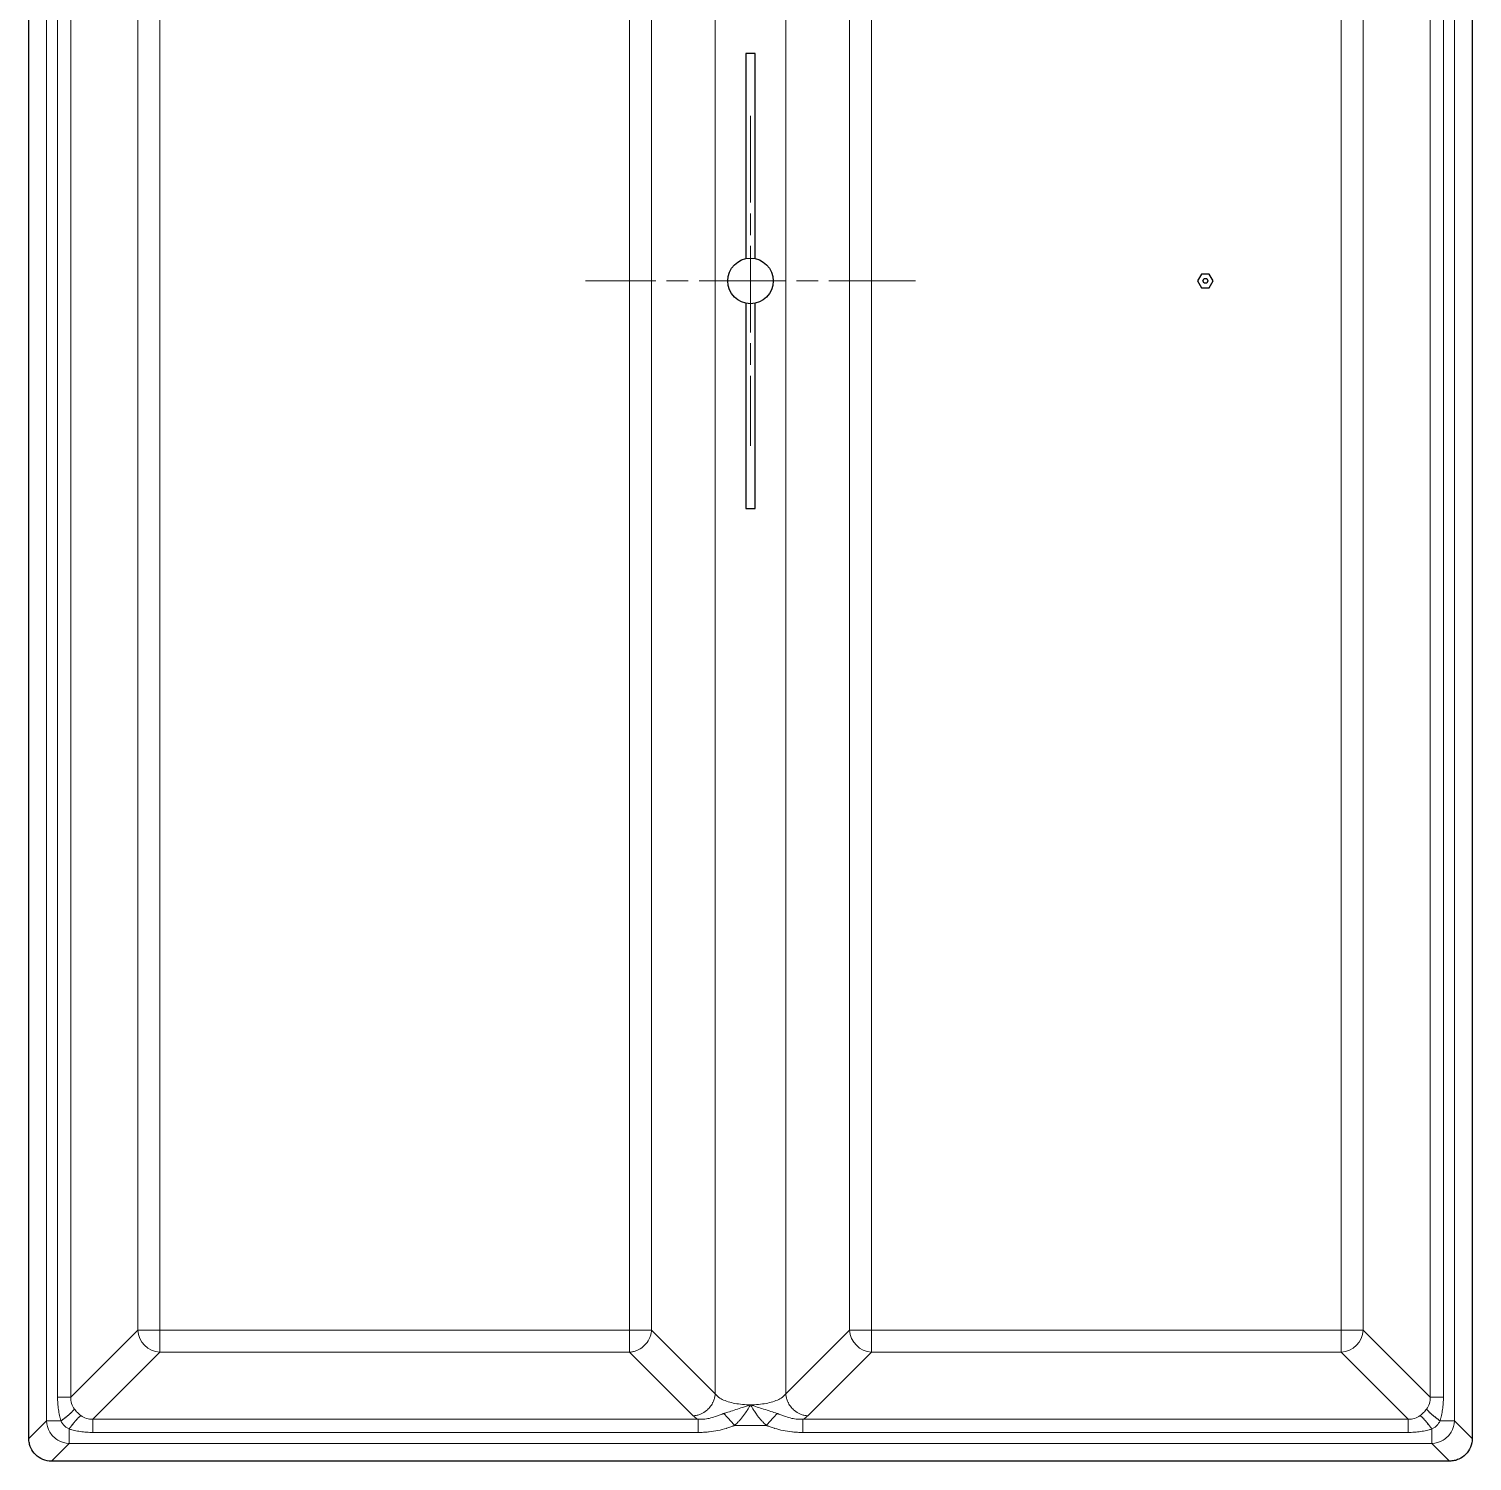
# Model space of a CAD drawing. Header units: millimetres. Extents: x 0 to 1486, y 0 to 1051.
# Drawn here: x 1018.63 to 1050.36, y 323.71 to 355.19 of the extents above; entities that cross this region are included whole.
import ezdxf

# ---------------------------------------------------------------- set-up
doc = ezdxf.new("R2010")
doc.units = ezdxf.units.MM
doc.header["$LTSCALE"] = 1.25
doc.linetypes.add('CHAIN', pattern=[0.3543, 0.2362, -0.0295, 0.0591, -0.0295])
for name, color, linetype, lineweight, true_color in [('Mittelpunktmarkierung(DIN)', 7, 'Continuous', 9, 0x262659), ('Sichtbare Kanten(DIN)', 7, 'Continuous', 25, 0x262659), ('Sichtbare tangentiale Kanten(DIN)', 7, 'Continuous', 15, 0x1a1a3e)]:
    doc.layers.add(name, color=color, linetype=linetype, lineweight=lineweight, true_color=true_color)

msp = doc.modelspace()

# ---------------------------------------------------------------- linework, layer by layer
at = {"layer": 'Mittelpunktmarkierung(DIN)', "linetype": 'CHAIN', "ltscale": 6.444903}
for p, q in [((1034.4985, 353.2739), (1034.4985, 346.0239)), ((1038.1235, 349.6489), (1030.8735, 349.6489))]:
    msp.add_line(p, q, dxfattribs=at)
at = {"layer": 'Sichtbare Kanten(DIN)'}
for p, q in [((1018.6335, 324.209), (1018.6335, 375.0887)), ((1050.3635, 375.0887), (1050.3635, 324.209)), ((1034.5985, 354.6489), (1034.3985, 354.6489)), ((1034.3985, 354.6489), (1034.3985, 350.1388)), ((1034.5985, 350.1388), (1034.5985, 354.6489)), ((1044.4119, 349.7989), (1044.3253, 349.6489)), ((1044.5851, 349.7989), (1044.4119, 349.7989)), ((1044.4407, 349.6489), (1044.4696, 349.6989)), ((1044.4696, 349.6989), (1044.5273, 349.6989)), ((1044.5273, 349.6989), (1044.5562, 349.6489)), ((1044.6717, 349.6489), (1044.5851, 349.7989)), ((1044.3253, 349.6489), (1044.4119, 349.4989)), ((1044.4119, 349.4989), (1044.5851, 349.4989)), ((1044.4696, 349.5989), (1044.4407, 349.6489)), ((1044.5273, 349.5989), (1044.4696, 349.5989)), ((1044.5562, 349.6489), (1044.5273, 349.5989)), ((1044.5851, 349.4989), (1044.6717, 349.6489)), ((1034.3985, 349.159), (1034.3985, 344.6489)), ((1034.5985, 344.6489), (1034.5985, 349.159)), ((1034.3985, 344.6489), (1034.5985, 344.6489)), ((1049.8683, 323.7139), (1019.1286, 323.7139))]:
    msp.add_line(p, q, dxfattribs=at)
msp.add_circle((1034.4985, 349.6489), 0.5, dxfattribs=at)
for points, knots in [([(1019.3397, 324.5991), (1019.3555, 324.6108), (1019.3711, 324.6224), (1019.3864, 324.634), (1019.4054, 324.6485), (1019.424, 324.6629), (1019.4417, 324.6769), (1019.4524, 324.6854), (1019.4628, 324.6937), (1019.4728, 324.7019), (1019.493, 324.7183), (1019.5119, 324.7341), (1019.5292, 324.7492), (1019.5466, 324.7642), (1019.5623, 324.7784), (1019.5763, 324.7916), (1019.5833, 324.7982), (1019.5898, 324.8045), (1019.5959, 324.8106), (1019.6059, 324.8206), (1019.6147, 324.8299), (1019.622, 324.8383), (1019.6279, 324.8451), (1019.6328, 324.8512), (1019.6368, 324.8567)], [-1.0769104, -1.0769104, -1.0769104, -1.0769104, -0.9572537, -0.9572537, -0.9572537, -0.8077, -0.8077, -0.8077, -0.7179403, -0.7179403, -0.7179403, -0.5384552, -0.5384552, -0.5384552, -0.3589701, -0.3589701, -0.3589701, -0.2692104, -0.2692104, -0.2692104, -0.1196567, -0.1196567, -0.1196567, 0, 0, 0, 0]), ([(1019.5187, 324.4201), (1019.5304, 324.4359), (1019.542, 324.4515), (1019.5536, 324.4668), (1019.5681, 324.4858), (1019.5825, 324.5044), (1019.5965, 324.5221), (1019.605, 324.5328), (1019.6133, 324.5432), (1019.6215, 324.5532), (1019.6379, 324.5734), (1019.6537, 324.5923), (1019.6687, 324.6096), (1019.6838, 324.627), (1019.698, 324.6427), (1019.7112, 324.6567), (1019.7178, 324.6637), (1019.7241, 324.6702), (1019.7302, 324.6763), (1019.7402, 324.6863), (1019.7495, 324.6951), (1019.7579, 324.7024), (1019.7647, 324.7083), (1019.7708, 324.7132), (1019.7763, 324.7172)], [-1.0769104, -1.0769104, -1.0769104, -1.0769104, -0.9572537, -0.9572537, -0.9572537, -0.8077, -0.8077, -0.8077, -0.7179403, -0.7179403, -0.7179403, -0.5384552, -0.5384552, -0.5384552, -0.3589701, -0.3589701, -0.3589701, -0.2692104, -0.2692104, -0.2692104, -0.1196567, -0.1196567, -0.1196567, 0, 0, 0, 0]), ([(1049.4782, 324.4201), (1049.4666, 324.4359), (1049.4549, 324.4515), (1049.4433, 324.4668), (1049.4288, 324.4858), (1049.4145, 324.5044), (1049.4004, 324.5221), (1049.392, 324.5328), (1049.3836, 324.5432), (1049.3754, 324.5532), (1049.359, 324.5734), (1049.3432, 324.5923), (1049.3282, 324.6096), (1049.3131, 324.627), (1049.2989, 324.6427), (1049.2857, 324.6567), (1049.2791, 324.6637), (1049.2728, 324.6702), (1049.2668, 324.6763), (1049.2567, 324.6863), (1049.2474, 324.6951), (1049.239, 324.7024), (1049.2323, 324.7083), (1049.2261, 324.7132), (1049.2206, 324.7172)], [-1.0769104, -1.0769104, -1.0769104, -1.0769104, -0.9572537, -0.9572537, -0.9572537, -0.8077, -0.8077, -0.8077, -0.7179403, -0.7179403, -0.7179403, -0.5384552, -0.5384552, -0.5384552, -0.3589701, -0.3589701, -0.3589701, -0.2692104, -0.2692104, -0.2692104, -0.1196567, -0.1196567, -0.1196567, 0, 0, 0, 0]), ([(1049.6573, 324.5991), (1049.6414, 324.6108), (1049.6258, 324.6224), (1049.6106, 324.634), (1049.5915, 324.6485), (1049.573, 324.6629), (1049.5552, 324.6769), (1049.5445, 324.6854), (1049.5342, 324.6937), (1049.5241, 324.7019), (1049.5039, 324.7183), (1049.485, 324.7341), (1049.4677, 324.7492), (1049.4504, 324.7642), (1049.4346, 324.7784), (1049.4206, 324.7916), (1049.4136, 324.7982), (1049.4071, 324.8045), (1049.4011, 324.8106), (1049.391, 324.8206), (1049.3822, 324.8299), (1049.3749, 324.8383), (1049.369, 324.8451), (1049.3641, 324.8512), (1049.3601, 324.8567)], [-1.0769104, -1.0769104, -1.0769104, -1.0769104, -0.9572537, -0.9572537, -0.9572537, -0.8077, -0.8077, -0.8077, -0.7179403, -0.7179403, -0.7179403, -0.5384552, -0.5384552, -0.5384552, -0.3589701, -0.3589701, -0.3589701, -0.2692104, -0.2692104, -0.2692104, -0.1196567, -0.1196567, -0.1196567, 0, 0, 0, 0]), ([(1019.1286, 323.7139), (1019.0646, 323.7139), (1019.0002, 323.7263), (1018.8823, 323.7741), (1018.8286, 323.8091), (1018.7377, 323.8972), (1018.701, 323.9501), (1018.6616, 324.0397), (1018.6511, 324.0727), (1018.6371, 324.1401), (1018.6335, 324.1746), (1018.6335, 324.209)], [0, 0, 0, 0, 0.019193526, 0.019193526, 0.038166014, 0.038166014, 0.057250771, 0.057250771, 0.067667509, 0.067667509, 0.078108379, 0.078108379, 0.078108379, 0.078108379]), ([(1050.3635, 324.209), (1050.3635, 324.145), (1050.351, 324.0806), (1050.3033, 323.9627), (1050.2683, 323.909), (1050.1801, 323.8181), (1050.1272, 323.7814), (1050.0376, 323.742), (1050.0046, 323.7315), (1049.9372, 323.7175), (1049.9028, 323.7139), (1049.8683, 323.7139)], [0, 0, 0, 0, 0.019193526, 0.019193526, 0.038166014, 0.038166014, 0.057250771, 0.057250771, 0.067667509, 0.067667509, 0.078108379, 0.078108379, 0.078108379, 0.078108379])]:
    msp.add_open_spline(points, degree=3, knots=knots, dxfattribs=at)
at = {"layer": 'Sichtbare tangentiale Kanten(DIN)'}
for p, q in [((1019.0236, 324.5991), (1019.0236, 374.6986)), ((1049.9734, 374.6986), (1049.9734, 324.5991)), ((1019.2644, 374.1758), (1019.2644, 325.122)), ((1019.556, 374.1758), (1019.556, 325.122)), ((1033.7216, 374.1024), (1033.7216, 325.1953)), ((1035.2753, 374.1024), (1035.2753, 325.1953)), ((1049.4409, 374.1758), (1049.4409, 325.122)), ((1049.7325, 374.1758), (1049.7325, 325.122)), ((1021.0271, 326.593), (1021.0271, 372.7047)), ((1021.5126, 326.593), (1021.5126, 372.7047)), ((1031.8365, 372.7047), (1031.8365, 326.593)), ((1032.3221, 372.7047), (1032.3221, 326.593)), ((1036.6749, 372.7047), (1036.6749, 326.593)), ((1037.1604, 372.7047), (1037.1604, 326.593)), ((1047.4843, 372.7047), (1047.4843, 326.593)), ((1047.9699, 372.7047), (1047.9699, 326.593)), ((1019.556, 325.122), (1021.0271, 326.593)), ((1021.0271, 326.593), (1021.5126, 326.593)), ((1021.5126, 326.1075), (1021.5126, 326.593)), ((1031.8365, 326.593), (1021.5126, 326.593)), ((1031.8365, 326.593), (1032.3221, 326.593)), ((1031.8365, 326.593), (1031.8365, 326.1075)), ((1032.3221, 326.593), (1033.7216, 325.1953)), ((1036.6749, 326.593), (1035.2753, 325.1953)), ((1037.1604, 326.593), (1036.6749, 326.593)), ((1037.1604, 326.1075), (1037.1604, 326.593)), ((1047.4843, 326.593), (1037.1604, 326.593)), ((1047.4843, 326.593), (1047.4843, 326.1075)), ((1047.4843, 326.593), (1047.9699, 326.593)), ((1049.4409, 325.122), (1047.9699, 326.593)), ((1020.0416, 324.6364), (1021.5126, 326.1075)), ((1031.8365, 326.1075), (1021.5126, 326.1075)), ((1031.8365, 326.1075), (1033.2361, 324.7097)), ((1037.1604, 326.1075), (1035.7608, 324.7097)), ((1047.4843, 326.1075), (1037.1604, 326.1075)), ((1048.9553, 324.6364), (1047.4843, 326.1075)), ((1019.556, 325.122), (1019.2644, 325.122)), ((1049.4409, 325.122), (1049.7325, 325.122)), ((1018.6335, 324.209), (1019.0236, 324.5991)), ((1020.0416, 324.3449), (1020.0416, 324.6364)), ((1020.0416, 324.6364), (1033.35, 324.6364)), ((1033.35, 324.6364), (1033.35, 324.3449)), ((1035.647, 324.3449), (1035.647, 324.6364)), ((1035.647, 324.6364), (1048.9553, 324.6364)), ((1048.9553, 324.6364), (1048.9553, 324.3449)), ((1049.6573, 324.5991), (1049.9734, 324.5991)), ((1050.3635, 324.209), (1049.9734, 324.5991)), ((1020.0416, 324.3449), (1033.35, 324.3449)), ((1034.8459, 324.5001), (1034.1512, 324.5001)), ((1035.647, 324.3449), (1048.9553, 324.3449)), ((1019.1286, 323.7139), (1019.5187, 324.104)), ((1049.4782, 324.104), (1019.5187, 324.104)), ((1049.8683, 323.7139), (1049.4782, 324.104))]:
    msp.add_line(p, q, dxfattribs=at)
for centre, major_axis, ratio, start_param, end_param in [((1021.5126, 326.593), (0.3536, -0.3536), 0.9446321, 3.9554703, 5.4693077), ((1037.1604, 326.593), (0.3533, -0.3538), 0.9445654, 3.9561594, 5.4699263), ((1047.4843, 326.593), (-0.3536, -0.3536), 0.9446321, 0.8138776, 2.327715), ((1034.2928, 324.7683), (1.094, -0.0179), 0.2634519, 3.4077328, 3.677844), ((1034.1512, 324.5001), (0.3344, -0.3717), 0.0000692, 3.9311732, 4.7123471), ((1034.8458, 324.5), (0.3343, 0.3717), 0.0000692, 4.7125872, 5.493443), ((1034.7041, 324.7683), (1.094, 0.0179), 0.2634519, 5.746934, 6.0170452)]:
    msp.add_ellipse(centre, major_axis=major_axis, ratio=ratio, start_param=start_param, end_param=end_param, dxfattribs=at)
for points, knots in [([(1031.8365, 326.1075), (1031.8482, 326.1081), (1031.8599, 326.1092), (1031.8716, 326.1107), (1031.8949, 326.1138), (1031.918, 326.1185), (1031.9409, 326.1248), (1031.9665, 326.1319), (1031.9918, 326.141), (1032.0162, 326.1521), (1032.0244, 326.1557), (1032.0324, 326.1597), (1032.0404, 326.1638), (1032.0881, 326.1885), (1032.1322, 326.2208), (1032.1705, 326.2591), (1032.2087, 326.2973), (1032.241, 326.3414), (1032.2657, 326.3892), (1032.2699, 326.3971), (1032.2738, 326.4052), (1032.2775, 326.4133), (1032.2885, 326.4378), (1032.2977, 326.463), (1032.3048, 326.4887), (1032.3111, 326.5115), (1032.3158, 326.5347), (1032.3188, 326.558), (1032.3203, 326.5697), (1032.3214, 326.5813), (1032.3221, 326.593)], [0, 0, 0, 0, 0.0720856, 0.0720856, 0.0720856, 0.2162567, 0.2162567, 0.2162567, 0.3784425, 0.3784425, 0.3784425, 0.4325134, 0.4325134, 0.4325134, 0.7568985, 0.7568985, 0.7568985, 1.0812835, 1.0812835, 1.0812835, 1.1353545, 1.1353545, 1.1353545, 1.2975402, 1.2975402, 1.2975402, 1.4417114, 1.4417114, 1.4417114, 1.5137969, 1.5137969, 1.5137969, 1.5137969]), ([(1019.2644, 325.122), (1019.2645, 325.1103), (1019.2646, 325.0986), (1019.2648, 325.0869), (1019.2649, 325.0752), (1019.2653, 325.0635), (1019.2657, 325.0519), (1019.2665, 325.0286), (1019.2677, 325.0054), (1019.2693, 324.9823), (1019.2726, 324.9363), (1019.2774, 324.8909), (1019.2838, 324.8468), (1019.2902, 324.8025), (1019.2982, 324.7595), (1019.3076, 324.7181), (1019.3123, 324.6975), (1019.3174, 324.6772), (1019.3227, 324.6573), (1019.3254, 324.6474), (1019.3281, 324.6376), (1019.3309, 324.6279), (1019.3338, 324.6182), (1019.3367, 324.6086), (1019.3397, 324.5991)], [0, 0, 0, 0, 0.03321382, 0.03321382, 0.03321382, 0.06641125, 0.06641125, 0.06641125, 0.13277377, 0.13277377, 0.13277377, 0.26517816, 0.26517816, 0.26517816, 0.3981672, 0.3981672, 0.3981672, 0.46455773, 0.46455773, 0.46455773, 0.4977404, 0.4977404, 0.4977404, 0.53089997, 0.53089997, 0.53089997, 0.53089997]), ([(1019.556, 325.122), (1019.5535, 325.0727), (1019.5655, 324.9764), (1019.6094, 324.8941), (1019.6368, 324.8567)], [0, 0, 0, 0, 0.14249094, 0.285274, 0.285274, 0.285274, 0.285274]), ([(1033.7216, 325.1953), (1033.7209, 325.1836), (1033.7198, 325.1719), (1033.7183, 325.1603), (1033.7153, 325.137), (1033.7106, 325.1138), (1033.7043, 325.091), (1033.6972, 325.0653), (1033.6881, 325.04), (1033.677, 325.0156), (1033.6733, 325.0075), (1033.6694, 324.9994), (1033.6653, 324.9914), (1033.6488, 324.9596), (1033.6289, 324.9294), (1033.6062, 324.9015), (1033.5948, 324.8875), (1033.5828, 324.8741), (1033.57, 324.8613), (1033.5573, 324.8486), (1033.5439, 324.8365), (1033.5299, 324.8251), (1033.495, 324.7967), (1033.4565, 324.7728), (1033.4158, 324.7543), (1033.3913, 324.7433), (1033.3661, 324.7341), (1033.3404, 324.727), (1033.3176, 324.7207), (1033.2944, 324.716), (1033.2711, 324.713), (1033.2594, 324.7115), (1033.2478, 324.7104), (1033.2361, 324.7097)], [-1.5137969, -1.5137969, -1.5137969, -1.5137969, -1.4417114, -1.4417114, -1.4417114, -1.2975402, -1.2975402, -1.2975402, -1.1353545, -1.1353545, -1.1353545, -1.0812835, -1.0812835, -1.0812835, -0.8650268, -0.8650268, -0.8650268, -0.7568985, -0.7568985, -0.7568985, -0.6487701, -0.6487701, -0.6487701, -0.3784425, -0.3784425, -0.3784425, -0.2162567, -0.2162567, -0.2162567, -0.0720856, -0.0720856, -0.0720856, 0, 0, 0, 0]), ([(1033.7216, 325.1953), (1033.7428, 325.161), (1033.7785, 325.1281), (1033.8265, 325.0983), (1033.8425, 325.0884), (1033.8598, 325.0788), (1033.8785, 325.0697), (1033.9158, 325.0514), (1033.9583, 325.0348), (1034.0049, 325.0203), (1034.0515, 325.0057), (1034.1023, 324.9932), (1034.1557, 324.9831), (1034.2625, 324.9629), (1034.3803, 324.9523), (1034.4985, 324.9523)], [-1.0975594, -1.0975594, -1.0975594, -1.0975594, -0.8232491, -0.8232491, -0.8232491, -0.7317063, -0.7317063, -0.7317063, -0.5486389, -0.5486389, -0.5486389, -0.3658531, -0.3658531, -0.3658531, 0, 0, 0, 0]), ([(1033.9157, 324.7618), (1033.9251, 324.7648), (1033.9345, 324.7678), (1033.944, 324.7709), (1033.9536, 324.7741), (1033.9633, 324.7772), (1033.9731, 324.7804), (1033.9927, 324.7869), (1034.0129, 324.7935), (1034.0338, 324.8004), (1034.0769, 324.8146), (1034.1231, 324.8298), (1034.1735, 324.846), (1034.2206, 324.861), (1034.2712, 324.8769), (1034.3247, 324.8942), (1034.3523, 324.9031), (1034.3807, 324.9123), (1034.4098, 324.922), (1034.4243, 324.9268), (1034.4389, 324.9318), (1034.4537, 324.9368), (1034.4685, 324.9419), (1034.4835, 324.947), (1034.4985, 324.9523)], [0, 0, 0, 0, 0.0397614, 0.0397614, 0.0397614, 0.07945706, 0.07945706, 0.07945706, 0.15871475, 0.15871475, 0.15871475, 0.32258978, 0.32258978, 0.32258978, 0.4758974, 0.4758974, 0.4758974, 0.55516805, 0.55516805, 0.55516805, 0.59470833, 0.59470833, 0.59470833, 0.634183, 0.634183, 0.634183, 0.634183]), ([(1034.1512, 324.5001), (1034.1599, 324.5081), (1034.1688, 324.5161), (1034.1774, 324.5243), (1034.1861, 324.5325), (1034.1947, 324.5409), (1034.2031, 324.5493), (1034.22, 324.5661), (1034.2365, 324.5834), (1034.2525, 324.601), (1034.2858, 324.6376), (1034.3173, 324.6758), (1034.3471, 324.7152), (1034.3749, 324.752), (1034.4003, 324.7906), (1034.4251, 324.8294), (1034.4379, 324.8495), (1034.4505, 324.8698), (1034.4628, 324.8902), (1034.469, 324.9004), (1034.4751, 324.9107), (1034.481, 324.921), (1034.487, 324.9314), (1034.4928, 324.9418), (1034.4985, 324.9523)], [0, 0, 0, 0, 0.03572785, 0.03572785, 0.03572785, 0.07149694, 0.07149694, 0.07149694, 0.14312062, 0.14312062, 0.14312062, 0.29141532, 0.29141532, 0.29141532, 0.42964001, 0.42964001, 0.42964001, 0.50120862, 0.50120862, 0.50120862, 0.53702584, 0.53702584, 0.53702584, 0.57289678, 0.57289678, 0.57289678, 0.57289678]), ([(1034.4985, 324.9523), (1034.6166, 324.9523), (1034.7344, 324.9629), (1034.8412, 324.9831), (1034.8946, 324.9932), (1034.9454, 325.0057), (1034.992, 325.0203), (1035.0387, 325.0348), (1035.0811, 325.0514), (1035.1184, 325.0697), (1035.1371, 325.0788), (1035.1544, 325.0884), (1035.1704, 325.0983), (1035.2184, 325.1281), (1035.2541, 325.161), (1035.2753, 325.1953)], [0, 0, 0, 0, 0.3658531, 0.3658531, 0.3658531, 0.5486389, 0.5486389, 0.5486389, 0.7317063, 0.7317063, 0.7317063, 0.8232491, 0.8232491, 0.8232491, 1.0975594, 1.0975594, 1.0975594, 1.0975594]), ([(1034.4985, 324.9523), (1034.6005, 324.9166), (1034.7642, 324.8654), (1034.9475, 324.8059), (1035.0382, 324.7756), (1035.0812, 324.7617)], [0, 0, 0, 0, 0.26896933, 0.45156768, 0.63416604, 0.63416604, 0.63416604, 0.63416604]), ([(1034.4985, 324.9523), (1034.5042, 324.9418), (1034.5099, 324.9313), (1034.5159, 324.921), (1034.5218, 324.9107), (1034.5279, 324.9004), (1034.534, 324.8902), (1034.5463, 324.8697), (1034.5588, 324.8494), (1034.5716, 324.8292), (1034.5893, 324.8011), (1034.6075, 324.7732), (1034.627, 324.7462), (1034.6355, 324.7344), (1034.6441, 324.7228), (1034.6529, 324.7112), (1034.6818, 324.6732), (1034.7123, 324.6363), (1034.7445, 324.601), (1034.7606, 324.5834), (1034.7771, 324.5661), (1034.794, 324.5492), (1034.8024, 324.5408), (1034.8109, 324.5325), (1034.8196, 324.5243), (1034.8283, 324.5161), (1034.8371, 324.5081), (1034.8459, 324.5001)], [0, 0, 0, 0, 0.0358734, 0.0358734, 0.0358734, 0.07170528, 0.07170528, 0.07170528, 0.14331927, 0.14331927, 0.14331927, 0.24303125, 0.24303125, 0.24303125, 0.28653163, 0.28653163, 0.28653163, 0.42986368, 0.42986368, 0.42986368, 0.50150264, 0.50150264, 0.50150264, 0.53727834, 0.53727834, 0.53727834, 0.5730102, 0.5730102, 0.5730102, 0.5730102]), ([(1035.7608, 324.7097), (1035.7492, 324.7104), (1035.7375, 324.7115), (1035.7258, 324.713), (1035.7025, 324.716), (1035.6793, 324.7207), (1035.6565, 324.727), (1035.6308, 324.7341), (1035.6056, 324.7433), (1035.5812, 324.7543), (1035.5404, 324.7728), (1035.5019, 324.7967), (1035.467, 324.8251), (1035.453, 324.8365), (1035.4396, 324.8486), (1035.4269, 324.8613), (1035.4142, 324.8741), (1035.4021, 324.8875), (1035.3907, 324.9015), (1035.368, 324.9294), (1035.3481, 324.9596), (1035.3316, 324.9914), (1035.3275, 324.9994), (1035.3236, 325.0075), (1035.3199, 325.0156), (1035.3088, 325.04), (1035.2997, 325.0653), (1035.2926, 325.091), (1035.2863, 325.1138), (1035.2816, 325.137), (1035.2786, 325.1603), (1035.2771, 325.1719), (1035.276, 325.1836), (1035.2753, 325.1953)], [-1.5137969, -1.5137969, -1.5137969, -1.5137969, -1.4417114, -1.4417114, -1.4417114, -1.2975402, -1.2975402, -1.2975402, -1.1353545, -1.1353545, -1.1353545, -0.8650268, -0.8650268, -0.8650268, -0.7568985, -0.7568985, -0.7568985, -0.6487701, -0.6487701, -0.6487701, -0.4325134, -0.4325134, -0.4325134, -0.3784425, -0.3784425, -0.3784425, -0.2162567, -0.2162567, -0.2162567, -0.0720856, -0.0720856, -0.0720856, 0, 0, 0, 0]), ([(1049.4409, 325.122), (1049.4434, 325.0727), (1049.4315, 324.9764), (1049.3875, 324.8941), (1049.3601, 324.8567)], [0, 0, 0, 0, 0.14249094, 0.285274, 0.285274, 0.285274, 0.285274]), ([(1049.7325, 325.122), (1049.7324, 325.1103), (1049.7324, 325.0986), (1049.7322, 325.0869), (1049.732, 325.0752), (1049.7317, 325.0635), (1049.7312, 325.0519), (1049.7304, 325.0286), (1049.7292, 325.0054), (1049.7276, 324.9823), (1049.7244, 324.9363), (1049.7195, 324.8909), (1049.7131, 324.8468), (1049.7067, 324.8025), (1049.6987, 324.7595), (1049.6893, 324.7181), (1049.6846, 324.6975), (1049.6796, 324.6772), (1049.6742, 324.6573), (1049.6716, 324.6474), (1049.6688, 324.6376), (1049.666, 324.6279), (1049.6631, 324.6182), (1049.6602, 324.6086), (1049.6573, 324.5991)], [0, 0, 0, 0, 0.03321382, 0.03321382, 0.03321382, 0.06641125, 0.06641125, 0.06641125, 0.13277377, 0.13277377, 0.13277377, 0.26517816, 0.26517816, 0.26517816, 0.3981672, 0.3981672, 0.3981672, 0.46455773, 0.46455773, 0.46455773, 0.4977404, 0.4977404, 0.4977404, 0.53089997, 0.53089997, 0.53089997, 0.53089997]), ([(1019.0236, 324.5991), (1019.0261, 324.5991), (1019.0299, 324.5991), (1019.0349, 324.5991), (1019.0417, 324.5991), (1019.0508, 324.5991), (1019.0621, 324.5991), (1019.0672, 324.5991), (1019.0727, 324.5991), (1019.0786, 324.5991), (1019.0953, 324.5991), (1019.1153, 324.5991), (1019.1381, 324.5991), (1019.1541, 324.5991), (1019.1716, 324.5991), (1019.1901, 324.5991), (1019.2071, 324.5991), (1019.225, 324.5991), (1019.2436, 324.5991), (1019.2577, 324.5991), (1019.2722, 324.5991), (1019.287, 324.5991), (1019.3042, 324.5991), (1019.3218, 324.5991), (1019.3397, 324.5991)], [0, 0, 0, 0, 0.1366456, 0.1366456, 0.1366456, 0.3250932, 0.3250932, 0.3250932, 0.4099368, 0.4099368, 0.4099368, 0.6502295, 0.6502295, 0.6502295, 0.8198736, 0.8198736, 0.8198736, 0.9753762, 0.9753762, 0.9753762, 1.0931648, 1.0931648, 1.0931648, 1.2298104, 1.2298104, 1.2298104, 1.2298104]), ([(1019.3397, 324.5991), (1019.348, 324.582), (1019.3669, 324.5467), (1019.4079, 324.4936), (1019.4626, 324.4493), (1019.4996, 324.4294), (1019.5187, 324.4201)], [0, 0, 0, 0, 0.06385433, 0.1271103, 0.18750841, 0.25908506, 0.25908506, 0.25908506, 0.25908506]), ([(1019.6368, 324.8567), (1019.6559, 324.8308), (1019.6986, 324.7799), (1019.7494, 324.737), (1019.7763, 324.7172)], [0, 0, 0, 0, 0.09759049, 0.19891575, 0.19891575, 0.19891575, 0.19891575]), ([(1020.0416, 324.6364), (1019.9923, 324.6339), (1019.896, 324.6459), (1019.8137, 324.6898), (1019.7763, 324.7172)], [0, 0, 0, 0, 0.14249094, 0.285274, 0.285274, 0.285274, 0.285274]), ([(1033.9157, 324.7618), (1033.9084, 324.7594), (1033.9012, 324.757), (1033.8941, 324.7546), (1033.887, 324.7523), (1033.8801, 324.7499), (1033.8734, 324.7475), (1033.8598, 324.7428), (1033.8467, 324.738), (1033.8339, 324.7334), (1033.8057, 324.723), (1033.7793, 324.7129), (1033.7534, 324.7034), (1033.7089, 324.6872), (1033.666, 324.6728), (1033.6229, 324.6615), (1033.5809, 324.6505), (1033.5386, 324.6426), (1033.4961, 324.6381), (1033.4703, 324.6354), (1033.4443, 324.634), (1033.4184, 324.6338), (1033.407, 324.6337), (1033.3955, 324.6339), (1033.3841, 324.6344), (1033.3727, 324.6348), (1033.3613, 324.6356), (1033.35, 324.6364)], [0, 0, 0, 0, 0.01897228, 0.01897228, 0.01897228, 0.03796594, 0.03796594, 0.03796594, 0.07600353, 0.07600353, 0.07600353, 0.16039524, 0.16039524, 0.16039524, 0.30539712, 0.30539712, 0.30539712, 0.44668431, 0.44668431, 0.44668431, 0.53247752, 0.53247752, 0.53247752, 0.57051482, 0.57051482, 0.57051482, 0.60860001, 0.60860001, 0.60860001, 0.60860001]), ([(1035.0812, 324.7617), (1035.0885, 324.7593), (1035.0957, 324.7569), (1035.1028, 324.7546), (1035.1099, 324.7522), (1035.1168, 324.7498), (1035.1236, 324.7475), (1035.1372, 324.7427), (1035.1503, 324.738), (1035.163, 324.7333), (1035.1912, 324.723), (1035.2176, 324.7129), (1035.2436, 324.7034), (1035.2881, 324.6871), (1035.331, 324.6727), (1035.3741, 324.6615), (1035.4161, 324.6505), (1035.4584, 324.6426), (1035.5009, 324.6381), (1035.5267, 324.6354), (1035.5526, 324.634), (1035.5785, 324.6338), (1035.5899, 324.6337), (1035.6014, 324.6339), (1035.6128, 324.6344), (1035.6242, 324.6348), (1035.6356, 324.6356), (1035.647, 324.6364)], [0, 0, 0, 0, 0.01897293, 0.01897293, 0.01897293, 0.03796717, 0.03796717, 0.03796717, 0.07600559, 0.07600559, 0.07600559, 0.16042953, 0.16042953, 0.16042953, 0.30545971, 0.30545971, 0.30545971, 0.44674818, 0.44674818, 0.44674818, 0.53248555, 0.53248555, 0.53248555, 0.57052339, 0.57052339, 0.57052339, 0.60860904, 0.60860904, 0.60860904, 0.60860904]), ([(1048.9553, 324.6364), (1049.0046, 324.6339), (1049.1009, 324.6459), (1049.1832, 324.6898), (1049.2206, 324.7172)], [0, 0, 0, 0, 0.14249094, 0.285274, 0.285274, 0.285274, 0.285274]), ([(1049.3601, 324.8567), (1049.341, 324.8308), (1049.2983, 324.7799), (1049.2475, 324.737), (1049.2206, 324.7172)], [0, 0, 0, 0, 0.09759049, 0.19891575, 0.19891575, 0.19891575, 0.19891575]), ([(1049.6573, 324.5991), (1049.6489, 324.582), (1049.63, 324.5467), (1049.589, 324.4936), (1049.5344, 324.4493), (1049.4973, 324.4294), (1049.4782, 324.4201)], [0, 0, 0, 0, 0.06385433, 0.1271103, 0.18750841, 0.25908506, 0.25908506, 0.25908506, 0.25908506]), ([(1020.0416, 324.3449), (1020.0299, 324.3449), (1020.0182, 324.345), (1020.0065, 324.3452), (1019.9948, 324.3453), (1019.9831, 324.3457), (1019.9715, 324.3461), (1019.9482, 324.3469), (1019.925, 324.3481), (1019.9019, 324.3497), (1019.8559, 324.353), (1019.8105, 324.3578), (1019.7664, 324.3642), (1019.7221, 324.3706), (1019.6791, 324.3786), (1019.6377, 324.388), (1019.617, 324.3927), (1019.5968, 324.3978), (1019.5769, 324.4031), (1019.567, 324.4058), (1019.5572, 324.4085), (1019.5475, 324.4113), (1019.5378, 324.4142), (1019.5282, 324.4171), (1019.5187, 324.4201)], [0, 0, 0, 0, 0.03321382, 0.03321382, 0.03321382, 0.06641125, 0.06641125, 0.06641125, 0.13277377, 0.13277377, 0.13277377, 0.26517816, 0.26517816, 0.26517816, 0.3981672, 0.3981672, 0.3981672, 0.46455773, 0.46455773, 0.46455773, 0.4977404, 0.4977404, 0.4977404, 0.53089995, 0.53089995, 0.53089995, 0.53089995]), ([(1019.5187, 324.4201), (1019.5187, 324.3996), (1019.5187, 324.3334), (1019.5187, 324.232), (1019.5187, 324.141), (1019.5187, 324.1106), (1019.5187, 324.104)], [-0.48919907, -0.48919907, -0.48919907, -0.48919907, -0.42706452, -0.28470968, -0.14235484, 0, 0, 0, 0]), ([(1034.1512, 324.5001), (1034.1441, 324.4973), (1034.1372, 324.4945), (1034.1302, 324.4917), (1034.1232, 324.489), (1034.1161, 324.4862), (1034.109, 324.4835), (1034.0949, 324.478), (1034.0806, 324.4727), (1034.0662, 324.4673), (1034.0373, 324.4568), (1034.0078, 324.4465), (1033.9775, 324.4369), (1033.9742, 324.4358), (1033.9709, 324.4348), (1033.9676, 324.4337), (1033.9093, 324.4156), (1033.8479, 324.3995), (1033.7834, 324.3864), (1033.7205, 324.3736), (1033.6547, 324.3636), (1033.5871, 324.3567), (1033.5824, 324.3562), (1033.5778, 324.3557), (1033.5731, 324.3553), (1033.5365, 324.3518), (1033.4995, 324.3492), (1033.4622, 324.3474), (1033.4436, 324.3466), (1033.4249, 324.3459), (1033.4062, 324.3455), (1033.3875, 324.3451), (1033.3687, 324.345), (1033.35, 324.3449)], [0, 0, 0, 0, 0.02583351, 0.02583351, 0.02583351, 0.0516036, 0.0516036, 0.0516036, 0.10300036, 0.10300036, 0.10300036, 0.20559562, 0.20559562, 0.20559562, 0.21673382, 0.21673382, 0.21673382, 0.41266739, 0.41266739, 0.41266739, 0.60358148, 0.60358148, 0.60358148, 0.61677746, 0.61677746, 0.61677746, 0.71958411, 0.71958411, 0.71958411, 0.77098124, 0.77098124, 0.77098124, 0.82236981, 0.82236981, 0.82236981, 0.82236981]), ([(1034.8459, 324.5001), (1034.8529, 324.4973), (1034.8599, 324.4945), (1034.8669, 324.4917), (1034.8739, 324.489), (1034.8809, 324.4862), (1034.888, 324.4835), (1034.9022, 324.478), (1034.9164, 324.4727), (1034.9309, 324.4673), (1034.9597, 324.4567), (1034.9892, 324.4465), (1035.0195, 324.4368), (1035.0228, 324.4358), (1035.0261, 324.4347), (1035.0295, 324.4337), (1035.0877, 324.4155), (1035.1491, 324.3995), (1035.2137, 324.3864), (1035.2765, 324.3736), (1035.3423, 324.3636), (1035.4099, 324.3567), (1035.4146, 324.3562), (1035.4192, 324.3557), (1035.4239, 324.3553), (1035.4604, 324.3518), (1035.4974, 324.3492), (1035.5347, 324.3474), (1035.5533, 324.3466), (1035.572, 324.3459), (1035.5907, 324.3455), (1035.6095, 324.3451), (1035.6282, 324.345), (1035.647, 324.3449)], [0, 0, 0, 0, 0.02582867, 0.02582867, 0.02582867, 0.05159429, 0.05159429, 0.05159429, 0.10298265, 0.10298265, 0.10298265, 0.20556131, 0.20556131, 0.20556131, 0.21674073, 0.21674073, 0.21674073, 0.4126769, 0.4126769, 0.4126769, 0.60355799, 0.60355799, 0.60355799, 0.61667445, 0.61667445, 0.61667445, 0.7194638, 0.7194638, 0.7194638, 0.77085237, 0.77085237, 0.77085237, 0.82223245, 0.82223245, 0.82223245, 0.82223245]), ([(1048.9553, 324.3449), (1048.9671, 324.3449), (1048.9787, 324.345), (1048.9904, 324.3452), (1049.0021, 324.3453), (1049.0138, 324.3457), (1049.0254, 324.3461), (1049.0487, 324.3469), (1049.072, 324.3481), (1049.095, 324.3497), (1049.1411, 324.353), (1049.1865, 324.3578), (1049.2305, 324.3642), (1049.2748, 324.3706), (1049.3178, 324.3786), (1049.3592, 324.388), (1049.3799, 324.3927), (1049.4001, 324.3978), (1049.42, 324.4031), (1049.4299, 324.4058), (1049.4397, 324.4085), (1049.4494, 324.4113), (1049.4591, 324.4142), (1049.4687, 324.4171), (1049.4782, 324.4201)], [0, 0, 0, 0, 0.03321382, 0.03321382, 0.03321382, 0.06641125, 0.06641125, 0.06641125, 0.13277377, 0.13277377, 0.13277377, 0.26517816, 0.26517816, 0.26517816, 0.3981672, 0.3981672, 0.3981672, 0.46455773, 0.46455773, 0.46455773, 0.4977404, 0.4977404, 0.4977404, 0.53089995, 0.53089995, 0.53089995, 0.53089995]), ([(1049.4782, 324.104), (1049.4782, 324.1106), (1049.4782, 324.141), (1049.4782, 324.232), (1049.4782, 324.3334), (1049.4782, 324.3996), (1049.4782, 324.4201)], [0, 0, 0, 0, 0.14235484, 0.28470968, 0.42706452, 0.48919907, 0.48919907, 0.48919907, 0.48919907])]:
    msp.add_open_spline(points, degree=3, knots=knots, dxfattribs=at)
for points in [[(1019.0236, 324.5991), (1019.0249, 324.5134), (1019.0728, 324.3423), (1019.2619, 324.1532), (1019.433, 324.1053), (1019.5187, 324.104)], [(1049.9734, 324.5991), (1049.972, 324.5134), (1049.9241, 324.3423), (1049.735, 324.1532), (1049.5639, 324.1053), (1049.4782, 324.104)]]:
    msp.add_open_spline(points, degree=3, dxfattribs=at)

doc.saveas('drawing.dxf')
